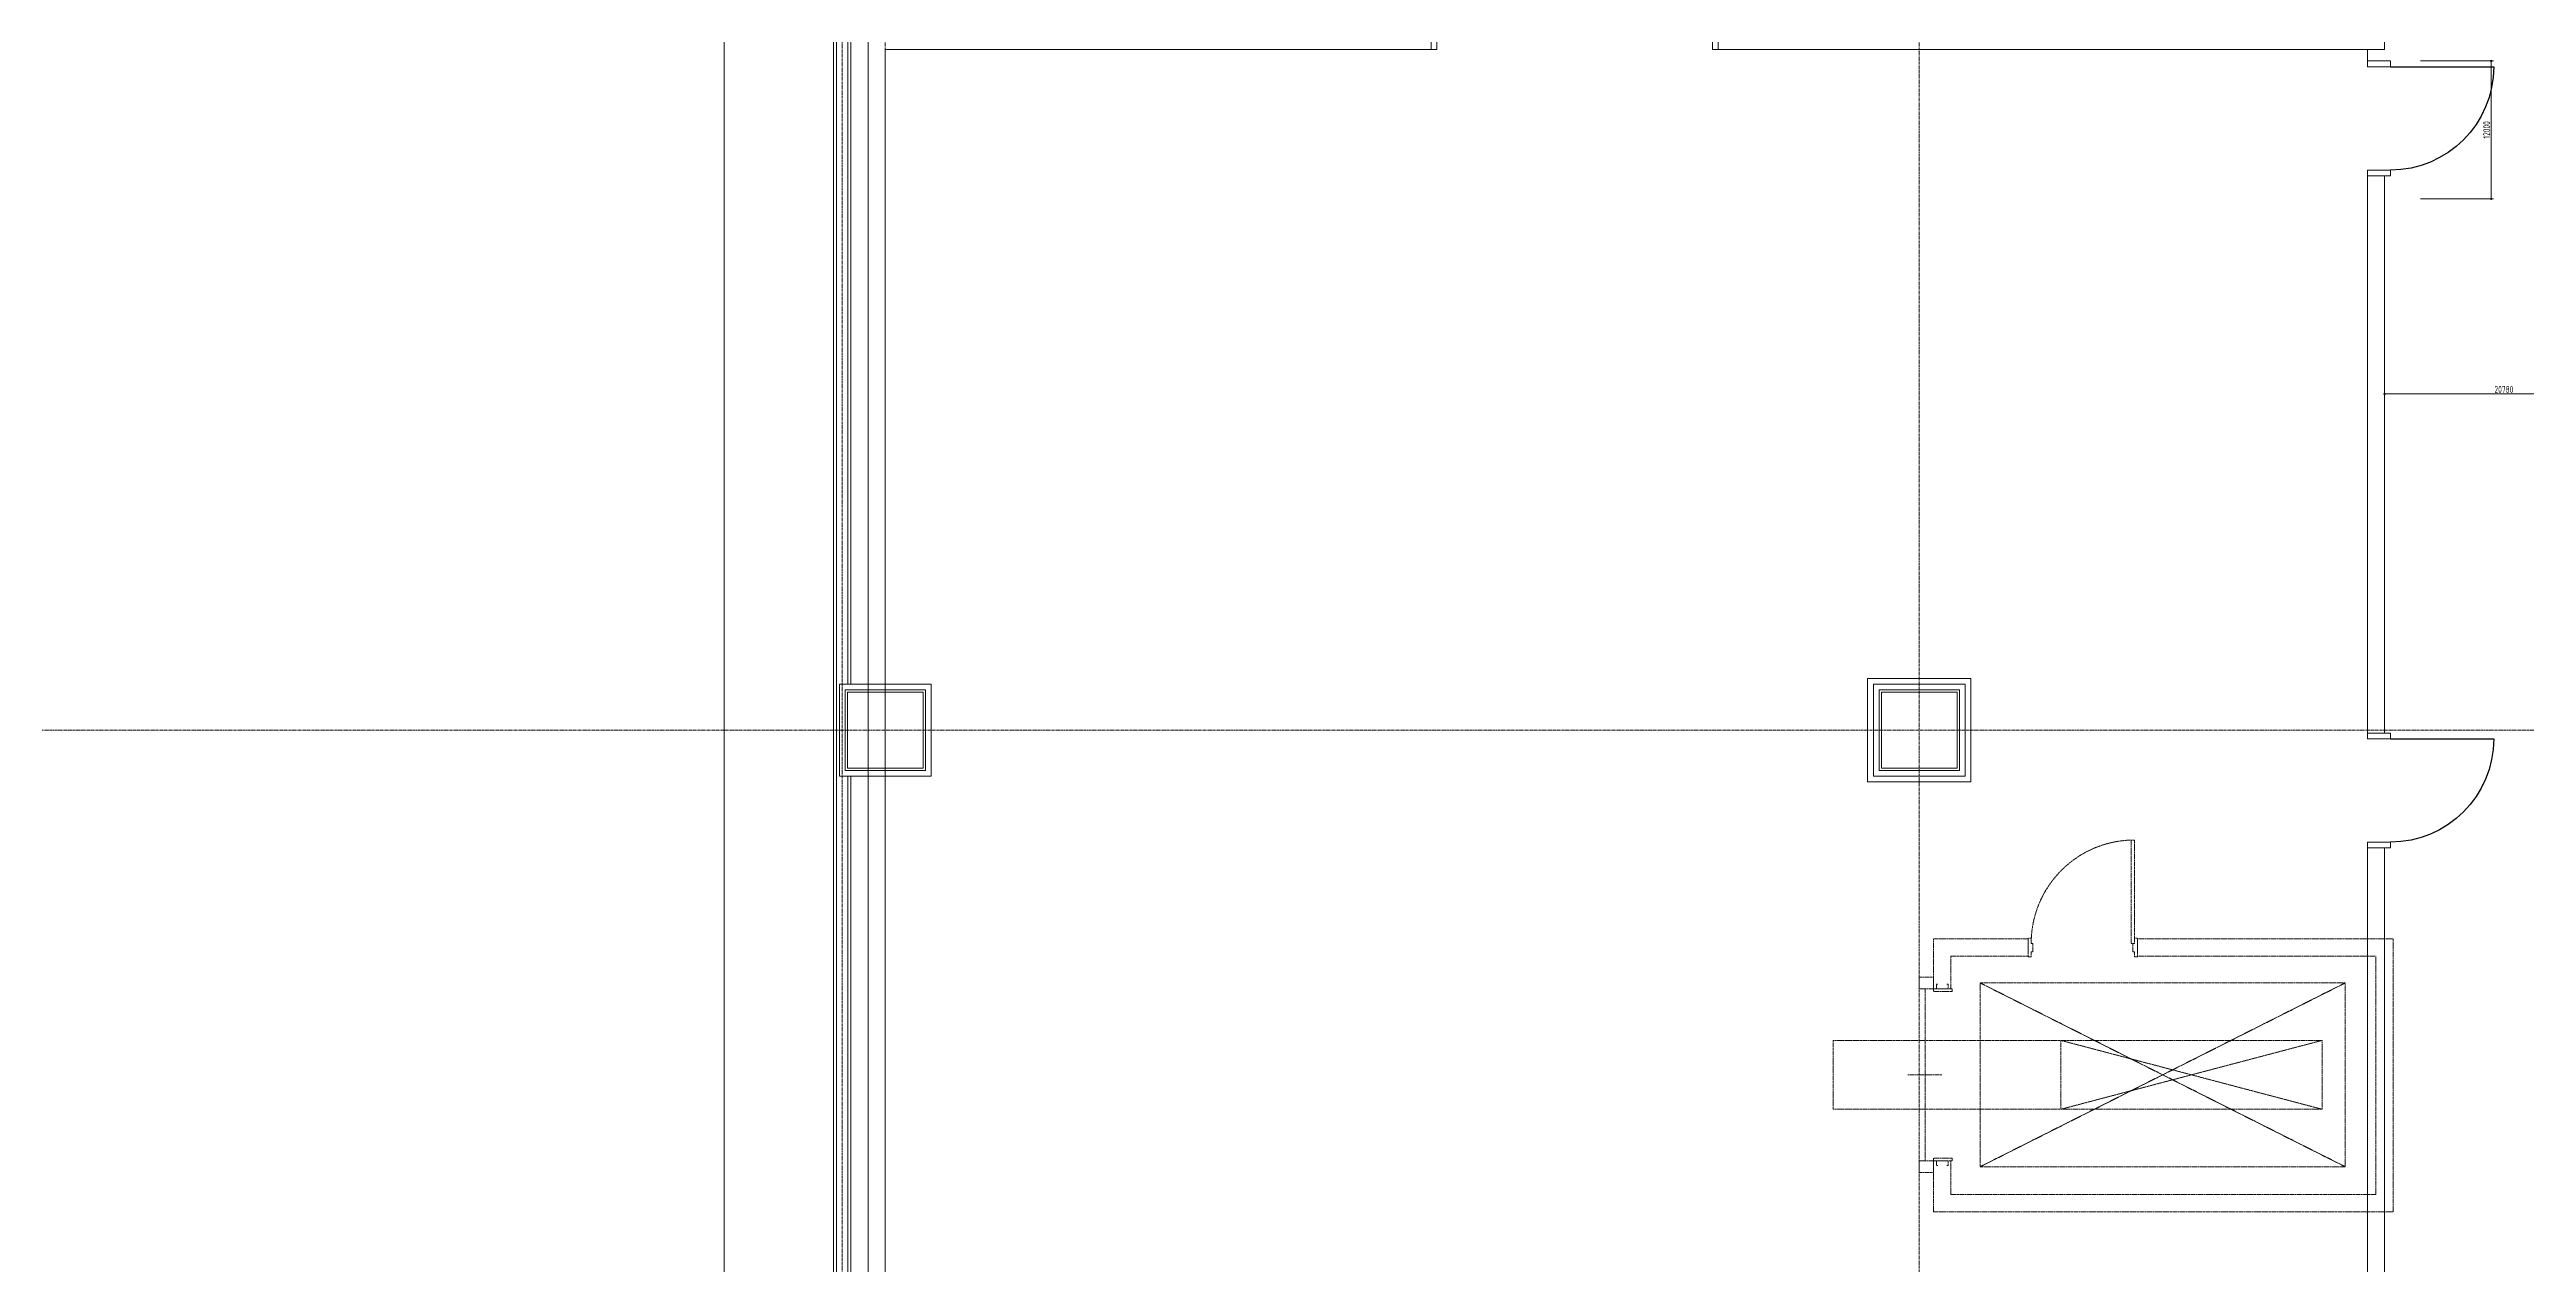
# Model space of a CAD drawing. Extents: x 73996 to 686888, y -9729 to 263202.
# Drawn here: x 491651 to 513210, y 200552 to 211127 of the extents above; entities that cross this region are included whole.
import ezdxf

# ---------------------------------------------------------------- set-up
doc = ezdxf.new("R2010")
doc.units = 0
doc.header["$LTSCALE"] = 20
doc.linetypes.add('Data Center Layout_L20$0$CENTER', pattern=[2, 1.25, -0.25, 0.25, -0.25])
doc.linetypes.add('Data Center Layout_L20$0$HIDDENK1', pattern=[0.334, 0.167, -0.167])
doc.layers.add('Data Center Layout_L20$0$A-Door (PH1)', color=252, linetype='Continuous')
doc.layers.add('Data Center Layout_L20$0$MACHINE-DIM', color=252, linetype='Continuous')
for name, color, linetype, lineweight in [('Data Center Layout_L20$0$A-Wall (PH1)', 252, 'Continuous', 0), ('Data Center Layout_L20$0$A-拆除', 252, 'Continuous', 0), ('Data Center Layout_L20$0$ARC', 252, 'Continuous', 0), ('Data Center Layout_L20$0$H-SIN', 252, 'Data Center Layout_L20$0$CENTER', 9), ('Data Center Layout_L20$0$K-SIN', 252, 'Data Center Layout_L20$0$CENTER', 9), ('Data Center Layout_L20$0$STEEL1', 252, 'Continuous', 0)]:
    doc.layers.add(name, color=color, linetype=linetype, lineweight=lineweight)
doc.styles.add('Data Center Layout_L20$0$dim-txt', font='isocp.shx', dxfattribs={"width": 0.7, "bigfont": 'chineset.shx'})
doc.dimstyles.new('Data Center Layout_L20$0$ARCH-dim-200MM', dxfattribs={"dimscale": 200, "dimtxt": 0.3, "dimasz": 0.1, "dimexe": 0.1, "dimexo": 0.1, "dimgap": 0.05, "dimtad": 1, "dimdec": 0, "dimlfac": 10, "dimdsep": 46, "dimtxsty": 'Data Center Layout_L20$0$dim-txt', "dimblk": 'Data Center Layout_L20$0$_Dot', "dimcen": 2, "dimclrd": 256, "dimclre": 256, "dimclrt": 256, "dimadec": 0, "dimazin": 0, "dimtfac": 0.8, "dimtdec": 1, "dimtix": 1, "dimtmove": 2, "dimatfit": 3, "dimldrblk": 'Data Center Layout_L20$0$_ArchTick', "dimfxl": 1, "dimtvp": 1, "dimtolj": 1, "dimlwd": 13, "dimlwe": 9, "dimarcsym": 0})

# ---------------------------------------------------------------- blocks, each defined once
blk = doc.blocks.new('Data Center Layout_L20$0$_Dot')
at = {"layer": 'Data Center Layout_L20$0$MACHINE-DIM', "color": 0, "lineweight": -2}
blk.add_line((-0.5, 0), (-1, 0), dxfattribs=at)
at = {"layer": 'Data Center Layout_L20$0$MACHINE-DIM', "color": 0, "const_width": 0.5}
blk.add_lwpolyline([(-0.25, 0, 1), (0.25, 0, 1)], format="xyb", close=True, dxfattribs=at)
blk = doc.blocks.new('*D97')
at = {"layer": 'Data Center Layout_L20$0$STEEL1', "lineweight": 9, "transparency": 16777216}
for p, q in [((540920, 178046), (539517, 178046)), ((540920, 154046), (539517, 154046))]:
    blk.add_line(p, q, dxfattribs=at)
at = {"layer": 'Data Center Layout_L20$0$STEEL1', "lineweight": 13, "transparency": 16777216}
blk.add_line((539537, 178026), (539537, 154066), dxfattribs=at)
at = {"layer": 'DEFPOINTS', "color": 0, "transparency": 16777216}
for p in [(540940, 178046), (539537, 154046), (540940, 154046)]:
    blk.add_point(p, dxfattribs=at)
at = {"layer": 'Data Center Layout_L20$0$STEEL1', "lineweight": 13, "transparency": 16777216, "xscale": 20, "yscale": 20, "zscale": 20}
for p, rotation in [((539537, 178046), 90), ((539537, 154046), 270)]:
    blk.add_blockref('Data Center Layout_L20$0$_Dot', p, dxfattribs=dict(at, rotation=rotation))
at = {"layer": 'Data Center Layout_L20$0$STEEL1', "transparency": 16777216, "insert": (539497, 166046), "char_height": 60, "attachment_point": 5, "rotation": 90, "style": 'Data Center Layout_L20$0$dim-txt'}
blk.add_mtext('\\A1;240000', dxfattribs=at)
blk = doc.blocks.new('Data Center Layout_L20$0$_ArchTick')
at = {"layer": 'Data Center Layout_L20$0$MACHINE-DIM', "color": 0, "const_width": 0.15}
blk.add_lwpolyline([(-0.5, -0.5), (0.5, 0.5)], dxfattribs=at)
blk = doc.blocks.new('*D98')
at = {"layer": 'Data Center Layout_L20$0$STEEL1', "lineweight": 9, "transparency": 16777216}
for p, q in [((553990, 174767), (553990, 174992)), ((556068, 174767), (556068, 174992))]:
    blk.add_line(p, q, dxfattribs=at)
at = {"layer": 'Data Center Layout_L20$0$STEEL1', "lineweight": 13, "transparency": 16777216}
blk.add_line((556048, 174972), (554010, 174972), dxfattribs=at)
at = {"layer": 'DEFPOINTS', "color": 0, "transparency": 16777216}
for p in [(553990, 174972), (553990, 174747), (556068, 174747)]:
    blk.add_point(p, dxfattribs=at)
at = {"layer": 'Data Center Layout_L20$0$STEEL1', "lineweight": 13, "transparency": 16777216, "xscale": 20, "yscale": 20, "zscale": 20, "rotation": 180}
blk.add_blockref('Data Center Layout_L20$0$_Dot', (553990, 174972), dxfattribs=at)
at = {"layer": 'Data Center Layout_L20$0$STEEL1', "lineweight": 13, "transparency": 16777216, "xscale": 20, "yscale": 20, "zscale": 20}
blk.add_blockref('Data Center Layout_L20$0$_Dot', (556068, 174972), dxfattribs=at)
at = {"layer": 'Data Center Layout_L20$0$STEEL1', "transparency": 16777216, "insert": (555029, 175012), "char_height": 60, "attachment_point": 5, "style": 'Data Center Layout_L20$0$dim-txt'}
blk.add_mtext('\\A1;20780', dxfattribs=at)
blk = doc.blocks.new('*D105')
at = {"layer": 'Data Center Layout_L20$0$STEEL1', "lineweight": 9, "transparency": 16777216}
for p, q in [((554304, 177871), (554938, 177871)), ((554304, 176671), (554938, 176671))]:
    blk.add_line(p, q, dxfattribs=at)
at = {"layer": 'Data Center Layout_L20$0$STEEL1', "lineweight": 13, "transparency": 16777216}
blk.add_line((554918, 177851), (554918, 176691), dxfattribs=at)
at = {"layer": 'DEFPOINTS', "color": 0, "transparency": 16777216}
for p in [(554284, 177871), (554284, 176671), (554918, 176671)]:
    blk.add_point(p, dxfattribs=at)
at = {"layer": 'Data Center Layout_L20$0$STEEL1', "lineweight": 13, "transparency": 16777216, "xscale": 20, "yscale": 20, "zscale": 20}
for p, rotation in [((554918, 177871), 90), ((554918, 176671), 270)]:
    blk.add_blockref('Data Center Layout_L20$0$_Dot', p, dxfattribs=dict(at, rotation=rotation))
at = {"layer": 'Data Center Layout_L20$0$STEEL1', "transparency": 16777216, "insert": (554878, 177271), "char_height": 60, "attachment_point": 5, "rotation": 90, "style": 'Data Center Layout_L20$0$dim-txt'}
blk.add_mtext('\\A1;12000', dxfattribs=at)
blk = doc.blocks.new('Data Center Layout_L20$0$X-NFAB-UPS_L10$0$A$C01469983')
at = {"lineweight": 0}
for p, q in [((-180, 0), (-200, 0)), ((-200, 0), (-200, -50)), ((0, 0), (-200, 0)), ((-180, 0), (-200, 0)), ((-180, 0), (-200, 0)), ((-20, 0), (-180, 0)), ((-20, 0), (-180, 0)), ((-20, 0), (-180, 0)), ((0, 0), (-20, 0)), ((0, 0), (-20, 0)), ((0, 0), (-20, 0)), ((0, -50), (0, 0)), ((-200, -50), (0, -50)), ((0, -950), (-200, -950)), ((-200, -950), (-200, -1000)), ((-180, -1000), (-200, -1000)), ((-200, -1000), (0, -1000)), ((-180, -1000), (-200, -1000)), ((-180, -1000), (-200, -1000)), ((-20, -1000), (-180, -1000)), ((-20, -1000), (-180, -1000)), ((-20, -1000), (-180, -1000)), ((0, -1000), (-20, -1000)), ((0, -1000), (-20, -1000)), ((0, -1000), (-20, -1000)), ((0, -1000), (0, -950))]:
    blk.add_line(p, q, dxfattribs=at)
blk.add_line((-200, -50), (-1100, -50))
at = {"lineweight": 0, "flags": 128}
blk.add_lwpolyline([(0, 0), (0, 100)], dxfattribs=at)
blk.add_arc((-200, -50), 900, 180, 270)
blk = doc.blocks.new('Data Center Layout_L20$0$X-NFAB-UPS_L10$0$A$C65aec59f')
at = {"lineweight": 0}
for p, q in [((0, 1200), (-1200, 1200)), ((0, 1250), (20, 1250)), ((0, 1250), (0, 1200)), ((200, 1250), (0, 1250)), ((0, 1250), (20, 1250)), ((0, 1250), (20, 1250)), ((0, 1200), (200, 1200)), ((20, 1250), (180, 1250)), ((20, 1250), (180, 1250)), ((20, 1250), (180, 1250)), ((180, 1250), (200, 1250)), ((180, 1250), (200, 1250)), ((180, 1250), (200, 1250)), ((200, 1200), (200, 1250)), ((0, -1200), (-1200, -1200)), ((200, -1200), (0, -1200)), ((0, -1200), (0, -1250)), ((0, -1250), (20, -1250)), ((0, -1250), (200, -1250)), ((0, -1250), (20, -1250)), ((0, -1250), (20, -1250)), ((20, -1250), (180, -1250)), ((20, -1250), (180, -1250)), ((20, -1250), (180, -1250)), ((180, -1250), (200, -1250)), ((180, -1250), (200, -1250)), ((180, -1250), (200, -1250)), ((200, -1250), (200, -1200))]:
    blk.add_line(p, q, dxfattribs=at)
for centre, major_axis in [((0, 1200), (-849, 849)), ((0, -1200), (849, 849))]:
    blk.add_ellipse(centre, major_axis=major_axis, ratio=1, start_param=0.785398, end_param=2.356194, dxfattribs=at)
blk = doc.blocks.new('Data Center Layout_L20$0$A$C80dc7663')
at = {"layer": 'Data Center Layout_L20$0$A-Wall (PH1)'}
for points in [[(540790.24, 163117.59), (540790.24, 178120.59), (545690.24, 178120.59)], [(545690.24, 177970.59), (540940.24, 177970.59), (540940.24, 163117.59)]]:
    blk.add_lwpolyline(points, dxfattribs=at)
for points in [[(548190.24, 178120.59), (553840.24, 178120.59), (553840.24, 178220.59), (553990.24, 178220.59), (553990.24, 177970.59), (548190.24, 177970.59)], [(553840.24, 176870.59), (553990.24, 176870.59), (553990.24, 172020.59), (553840.24, 172020.59)], [(553840.24, 171020.59), (553990.24, 171020.59), (553990.24, 166695.59), (553840.24, 166695.59)]]:
    blk.add_lwpolyline(points, close=True, dxfattribs=at)
at = {"layer": 'Data Center Layout_L20$0$A-拆除', "linetype": 'Data Center Layout_L20$0$HIDDENK1'}
for p, q in [((550065.24, 169795.59), (550065.24, 170228.59)), ((550065.24, 170228.59), (550889.24, 170228.59)), ((550889.24, 170103.59), (550889.24, 170203.59)), ((551839.24, 170228.59), (554065.24, 170228.59)), ((551839.24, 170103.59), (551839.24, 170203.59)), ((554065.24, 167853.59), (554065.24, 170228.59)), ((550215.24, 169795.59), (550215.24, 170078.59)), ((550215.24, 170078.59), (550889.24, 170078.59)), ((551839.24, 170078.59), (553915.24, 170078.59)), ((553915.24, 168003.59), (553915.24, 170078.59)), ((549990.24, 169795.59), (549990.24, 168295.59)), ((550065.24, 169795.59), (550215.24, 169795.59)), ((550470.24, 169845.59), (553647.24, 168245.59)), ((553647.24, 169845.59), (550470.24, 168245.59)), ((549191.24, 169345.59), (549191.24, 168745.59)), ((551171.24, 169345.59), (549191.24, 169345.59)), ((553447.24, 169345.59), (551171.24, 168745.59)), ((551171.24, 169345.59), (553447.24, 168745.59)), ((549840.24, 169045.59), (550140.24, 169045.59)), ((551171.24, 168745.59), (549191.24, 168745.59)), ((550065.24, 167853.59), (550065.24, 168295.59)), ((550065.24, 168295.59), (550215.24, 168295.59)), ((550215.24, 168003.59), (550215.24, 168295.59)), ((550215.24, 168003.59), (553915.24, 168003.59)), ((550065.24, 167853.59), (554065.24, 167853.59))]:
    blk.add_line(p, q, dxfattribs=at)
for points in [[(551814.24, 171089.59), (551784.24, 171089.59), (551784.24, 170189.59), (551814.24, 170189.59)], [(550065.24, 169795.59), (549940.24, 169795.59), (549940.24, 169895.59), (550065.24, 169895.59)], [(553647.24, 169845.59), (550470.24, 169845.59), (550470.24, 168245.59), (553647.24, 168245.59)], [(553447.24, 169345.59), (551171.24, 169345.59), (551171.24, 168745.59), (553447.24, 168745.59)], [(550065.24, 168295.59), (549940.24, 168295.59), (549940.24, 168195.59), (550065.24, 168195.59)]]:
    blk.add_lwpolyline(points, close=True, dxfattribs=at)
for points in [[(550889.24, 170072.59), (550914.24, 170072.59), (550914.24, 170117.59), (550929.24, 170117.59), (550929.24, 170189.59), (550914.24, 170189.59), (550914.24, 170234.59), (550889.24, 170234.59), (550889.24, 170072.59)], [(551839.24, 170072.59), (551814.24, 170072.59), (551814.24, 170117.59), (551799.24, 170117.59), (551799.24, 170189.59), (551814.24, 170189.59), (551814.24, 170234.59), (551839.24, 170234.59), (551839.24, 170072.59)], [(550200.24, 169795.59), (550225.24, 169795.59), (550225.24, 169770.59), (550065.24, 169770.59), (550065.24, 169795.59), (550090.24, 169795.59)], [(550180.24, 169835.59), (550190.24, 169835.59), (550190.24, 169795.59), (550090.24, 169795.59), (550090.24, 169835.59), (550100.24, 169835.59)], [(550200.24, 168295.59), (550225.24, 168295.59), (550225.24, 168320.59), (550065.24, 168320.59), (550065.24, 168295.59), (550090.24, 168295.59)], [(550180.24, 168255.59), (550190.24, 168255.59), (550190.24, 168295.59), (550090.24, 168295.59), (550090.24, 168255.59), (550100.24, 168255.59)]]:
    blk.add_lwpolyline(points, dxfattribs=at)
blk.add_arc((551814.24, 170189.59), 900, 90, 180, dxfattribs=at)
at = {"layer": 'Data Center Layout_L20$0$ARC'}
for p, q in [((540615.24, 183645.59), (540615.24, 172445.59)), ((540640.24, 172445.59), (540640.24, 183645.59)), ((540490.24, 154695.59), (540490.24, 182395.59)), ((540515.24, 182395.59), (540515.24, 154695.59)), ((540615.24, 171645.59), (540615.24, 160445.59)), ((540640.24, 160495.59), (540640.24, 171645.59))]:
    blk.add_line(p, q, dxfattribs=at)
for points in [[(549490.24, 172495.59), (550390.24, 172495.59), (550390.24, 171595.59), (549490.24, 171595.59)], [(540540.24, 172445.59), (541340.24, 172445.59), (541340.24, 171645.59), (540540.24, 171645.59)], [(540590.24, 171695.59), (540590.24, 172395.59), (541290.24, 172395.59), (541290.24, 171695.59)], [(540610.24, 171715.59), (540610.24, 172375.59), (541270.24, 172375.59), (541270.24, 171715.59)], [(549540.24, 172445.59), (550340.24, 172445.59), (550340.24, 171645.59), (549540.24, 171645.59)], [(549590.24, 171695.59), (549590.24, 172395.59), (550290.24, 172395.59), (550290.24, 171695.59)], [(549610.24, 171715.59), (549610.24, 172375.59), (550270.24, 172375.59), (550270.24, 171715.59)]]:
    blk.add_lwpolyline(points, close=True, dxfattribs=at)
at = {"layer": 'Data Center Layout_L20$0$H-SIN'}
for p, q in [((540940.24, 124521.53), (540940.24, 230045.59)), ((549940.24, 124521.53), (549940.24, 230045.59)), ((294307.41, 172045.59), (588940.24, 172045.59))]:
    blk.add_line(p, q, dxfattribs=at)
at = {"layer": 'Data Center Layout_L20$0$K-SIN'}
blk.add_line((540565.24, 146545.59), (540565.24, 183695.59), dxfattribs=at)
at = {"layer": 'Data Center Layout_L20$0$A-Door (PH1)', "xscale": -1, "rotation": 90}
blk.add_blockref('Data Center Layout_L20$0$X-NFAB-UPS_L10$0$A$C65aec59f', (546940.24, 178170.59), dxfattribs=at)
at = {"layer": 'Data Center Layout_L20$0$A-Door (PH1)', "xscale": -1}
for p in [(553840.24, 177870.59), (553840.24, 172020.59)]:
    blk.add_blockref('Data Center Layout_L20$0$X-NFAB-UPS_L10$0$A$C01469983', p, dxfattribs=at)
at = {"layer": 'Data Center Layout_L20$0$STEEL1'}
for base, p1, p2, picture, middle in [((539536.94, 154045.59), (540940.24, 178045.59), (540940.24, 154045.59), '*D97', (539496.94, 166045.59)), ((554918.49, 176670.59), (554284.29, 177870.59), (554284.29, 176670.59), '*D105', (554878.48, 177270.59))]:
    dim = blk.add_linear_dim(base=base, p1=p1, p2=p2, angle=90, dimstyle='Data Center Layout_L20$0$ARCH-dim-200MM', dxfattribs=at)
    dim.commit()
    dim.dimension.update_dxf_attribs({"geometry": picture, "text_midpoint": middle})
dim = blk.add_linear_dim(base=(553990.24, 174971.55), p1=(556068.24, 174747.29), p2=(553990.24, 174747.29), dimstyle='Data Center Layout_L20$0$ARCH-dim-200MM', dxfattribs=at)
dim.commit()
dim.dimension.update_dxf_attribs({"geometry": '*D98', "text_midpoint": (555029.24, 175011.55)})
blk = doc.blocks.new('Data Center Layout_L20')
blk.add_blockref('Data Center Layout_L20$0$A$C80dc7663', (-42015, 33157))

msp = doc.modelspace()

# ---------------------------------------------------------------- block references
msp.add_blockref('Data Center Layout_L20', (0, 0))

doc.saveas('drawing.dxf')
